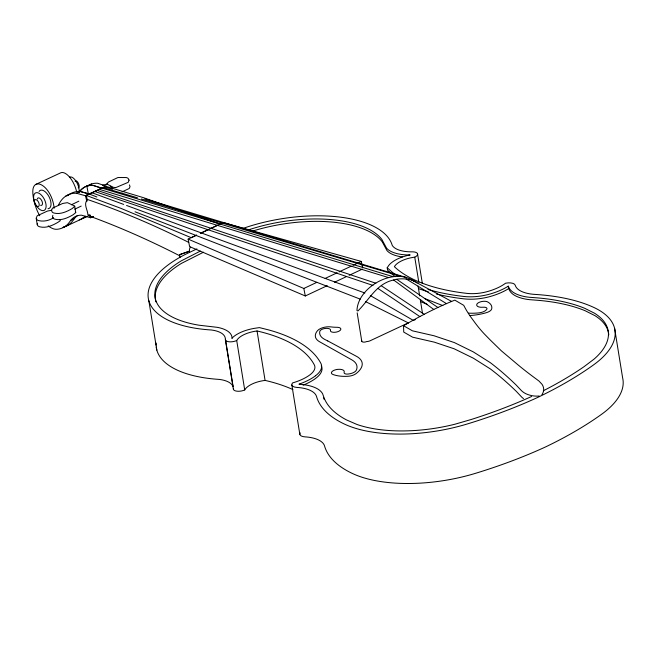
<?xml version="1.0" encoding="UTF-8"?>
<svg xmlns="http://www.w3.org/2000/svg" width="656" height="656" viewBox="0 0 656 656"><rect width="100%" height="100%" fill="white"/><g stroke="black" fill="none" stroke-linecap="round" stroke-linejoin="round"><path stroke-width="0.98" d="M74.743 206.238L72.168 208.575C66.773 211.683 60.532 214.619 54.177 213.077A7.741 3.403 -9.2 0 1 52.275 212.183L51.463 210.445L52.464 208.173L62.689 203.458L67.412 202.671L74.677 206.05L75.735 212.626L73.16 214.742C67.765 217.849 61.533 220.785 55.17 219.243A7.741 3.403 -9.2 0 1 53.267 218.35L52.48 217.005L52.849 215.299M37.392 223.36L37.318 224.992L38.015 225.959A7.741 3.403 -9.2 0 0 39.918 226.845C46.281 228.386 52.513 225.459 57.908 222.343L60.237 220.728L60.057 219.522M414.018 281.17C393.821 266.771 357.823 287.18 356.954 310.559L357.897 311.001C368.959 300.104 376.544 283.564 393.625 279.997C399.873 277.677 414.108 278.866 417.085 282.966M395.396 276.668A171.093 75.276 -9.2 0 1 392.501 274.487L387.581 270.206L387.188 267.796L388.844 265.327A27.757 12.21 -9.2 0 1 408.836 255.159L409.746 254.979M77.662 215.529A48.733 24.748 64 0 0 74.333 218.645L70.659 220.432L69.954 221.416A62.09 31.521 64 0 1 56.908 229.288L55.309 229.247A23.542 11.956 64 0 1 48.208 225.877M74.333 218.645L73.628 219.621A62.09 31.521 64 0 1 63.197 227.099M232.035 338.176L232.421 337.75A27.757 12.21 -9.2 0 1 254.151 328.385L259.415 327.606L268.575 329.902A171.093 75.276 -9.2 0 1 320.874 363.367A33.112 14.563 -9.2 0 1 315.544 375.765M543.34 390.755A305.048 134.201 -9.2 0 0 584.061 366.663L594.106 359.086A100.007 44.001 -9.2 0 0 594.533 313.224L584.84 308.361A139.974 61.582 -9.2 0 0 537.723 297.914L529.13 297.25A39.836 17.523 -9.2 0 1 509.122 287.918L508.269 286.18L506.817 287.066A43.591 19.18 -9.2 0 1 490.303 293.954A33.112 14.563 -9.2 0 1 463.776 296.463A171.093 75.276 -9.2 0 1 427.991 289.444M608.776 334.839A100.007 44.001 -9.2 0 0 594.918 315.634L585.226 310.772A139.974 61.582 -9.2 0 0 538.109 300.325L529.515 299.661A39.836 17.523 -9.2 0 1 509.515 290.329L508.654 288.591L507.211 289.476A43.591 19.18 -9.2 0 1 490.696 296.364A33.112 14.563 -9.2 0 1 464.169 298.874A171.093 75.276 -9.2 0 1 436.429 294.027M523.521 398.602A17.638 12.349 0.4 0 1 521.126 396.486L516.379 391.443A411.025 269.239 -0.5 0 0 501.291 377.684L498.65 375.478A409.303 270.034 -2.6 0 0 490.508 369.033L473.353 358.192L454.141 348.779L434.239 342.137L412.632 337.192L403.727 332.092L403.547 325.729C420.02 316.044 437.076 307.238 454.838 300.136L463.743 305.343A272.609 136.341 -2.6 0 0 471.024 317.332L473.96 321.325A270.444 149.133 -2 0 0 484.259 333.879L489.36 339.103A72.242 28.011 70.9 0 1 490.311 340.062L501.315 350.788L513.861 361.349A411.607 265.45 1.6 0 0 533.139 376.716L538.953 381.021L542.127 384.416A17.704 12.103 3.9 0 1 541.954 394.633M65.69 196.185L69.364 194.389M93.357 216.414L90.602 217.759L81.475 215.184A48.733 24.748 64 0 0 70.659 220.432M71.488 204.729L78.818 201.187M74.768 209.182L81.188 206.082M327.221 285.655L305.311 295.971L189.609 246.623L188.133 239.12L196.439 235.192M201.056 233.011L223.196 222.548L361.284 261.424L362.629 267.96M188.133 239.12L303.818 288.476L316.791 282.367M325.138 278.439L337.184 272.765M339.037 271.896L351.091 266.221M352.944 265.352L361.284 261.424M334.519 282.219L346.393 276.627M349.131 275.34L361.907 269.329M102.5 185.222L107.117 184.082M90.118 215.266L87.855 214.651C87.953 210.535 83.082 203.729 87.346 200.088L86.289 195.439L105.764 186.32L143.229 197.595L180.958 210.888M53.489 217.784C49.216 220.58 43.936 221.769 38.925 220.678A7.741 3.403 -9.2 0 1 37.023 219.793L36.211 218.046L37.212 215.783L47.437 211.068L51.701 210.24M122.082 191.839L129.207 188.502L130.027 186.714L129.478 184.894M196.669 235.127L191.199 237.685L120.573 208.206L86.289 195.439M200.31 233.421L208.501 229.584M210.322 228.731L217.603 225.32M242.31 228.649A105.37 46.355 -9.2 0 1 392.206 245.311A28.085 12.357 -9.2 0 0 412.296 251.838A7.15 3.149 -9.2 0 1 417.487 253.634A7.15 3.149 -9.2 0 1 414.748 257.16A20.959 9.217 -9.2 0 0 394.387 266.689A164.287 72.275 -9.2 0 0 466.965 293.388A26.347 11.595 -9.2 0 0 488.097 291.387A36.761 16.17 -9.2 0 0 505.563 283.212A8.52 3.747 -9.2 0 1 515.231 285.229A33.038 14.539 -9.2 0 0 534.861 294.396A146.764 64.567 -9.2 0 1 593.934 307.492A106.805 46.986 -9.2 0 1 593.409 364.99A312.059 137.284 -9.2 0 1 537.354 397.593A312.059 137.284 -9.2 0 1 467.687 423.85A106.805 46.986 -9.2 0 1 344.671 424.186A146.764 64.567 -9.2 0 1 316.561 396.593A33.038 14.539 -9.2 0 0 296.93 387.434A8.52 3.747 -9.2 0 1 292.584 382.915A36.761 16.17 -9.2 0 0 310.058 374.74A26.347 11.595 -9.2 0 0 314.306 364.859A164.287 72.275 -9.2 0 0 257.062 330.977A20.959 9.217 -9.2 0 0 236.709 340.505A7.15 3.149 -9.2 0 1 229.182 341.792A7.15 3.149 -9.2 0 1 225.328 339.373A28.085 12.357 -9.2 0 0 211.322 329.993A105.37 46.355 -9.2 0 1 189.633 252.322L196.907 248.919M200.351 251.084L181.064 260.965A98.548 43.353 -9.2 0 0 199.006 325.204L217.284 327.336A34.883 15.35 -9.2 0 1 232.003 337.192L232.044 338.373M203.508 252.199L181.45 263.376A98.548 43.353 -9.2 0 0 155.915 301.858M408.212 322.941L369.828 340.907A4.625 2.034 -9.2 0 1 366.622 341.563A3.067 1.353 -9.2 0 1 363.252 342.088A3.067 1.353 -9.2 0 1 361.784 340.907M413.698 320.374L415.519 319.513M36.047 184.303L60.688 172.823A16.334 7.528 66 0 1 74.776 185.919A21.295 9.824 66 0 1 76.531 191.273M58.351 205.418A65.452 33.235 64 0 1 76.375 193.208L80.155 191.445L89.265 194.028L96.899 196.989M87.986 185.804A65.469 30.201 66 0 1 97.728 183.27L106.116 186.181L85.51 195.775L76.375 193.208M63.148 227.599L86.084 216.915M93.275 216.513L90.602 217.759L89.938 214.889M89.265 194.028L91.988 192.766L123.697 204.418M88.355 194.127L86.854 186.083L91.553 183.992M106.116 186.181L101.418 188.264L93.029 185.353A65.502 30.225 66 0 0 86.854 186.083M179.596 254.733L189.445 251.182A4.83 3.641 -65 0 1 190.388 247.091M410.172 254.979L407.647 254.963A34.883 15.35 -9.2 0 1 386.54 248.099L381.948 239.563A98.548 43.353 -9.2 0 0 248.977 229.723M80.057 191.413L89.183 193.979L85.51 195.775L86.838 201.507M103.123 187.575L137.481 197.817M141.409 198.989L400.554 276.291M104.739 186.821L112.578 189.174M144.894 198.891L406.392 277.496M392.755 276.586L93.119 185.41A65.477 30.143 66.1 0 0 79.45 191.929M99.359 189.33L388.163 277.447M181.909 211.224L220.334 224.04M375.847 283.212L97.137 190.363L94.759 191.47L372.977 285.434M126.575 205.476L364.851 293.002M442.857 305.614L424.407 298.423M135.054 211.79L360.201 299.12M427.179 304.343L420.43 301.506M365.663 301.67L408.311 322.9M411.853 280.038L451.615 301.399M403.547 325.729L412.452 330.829L434.059 335.774L454.354 342.58L473.173 351.821L490.327 362.67A409.303 270.034 -2.6 0 1 498.47 369.115L501.11 371.321A411.025 269.239 -0.5 0 1 516.198 385.072L520.938 390.123A17.638 12.349 0.4 0 0 529.753 395.142L531.581 395.593A17.409 11.898 3.9 0 0 539.175 396.003M370.312 295.553L413.108 320.284M406.015 278.841L446.506 303.654M75.309 211.913L75.743 212.405M381.308 285.762L424.145 314.257M377.905 288.402L419.865 316.594M396.814 279.399L437.864 307.467M393.625 279.997L433.805 309.484M387.188 267.796L392.116 272.068A171.093 75.276 -9.2 0 0 398.11 276.356M323.588 397.675L324.187 399.447M303.818 288.476L305.311 295.971M614.623 328.426L622.626 377.856A106.805 46.986 -9.2 0 1 601.413 414.412A312.059 137.284 -9.2 0 1 545.357 447.023A312.059 137.284 -9.2 0 1 475.69 473.271A106.805 46.986 -9.2 0 1 352.682 473.607A146.764 64.567 -9.2 0 1 324.564 446.014A33.038 14.539 -9.2 0 0 304.933 436.855A8.52 3.747 -9.2 0 1 300.186 432.87M508.269 286.18L508.654 288.591M417.61 254.216L422.349 283.466M414.748 257.16L418.831 282.375M418.077 286.032L419.66 295.84M420.299 299.759L422.521 313.486M357.176 312.838L361.776 341.268M291.846 384.982L299.849 434.411M257.062 330.977L265.073 380.406A164.287 72.275 -9.2 0 1 292.871 389.574M236.709 340.505L244.713 389.935A7.15 3.149 -9.2 0 1 237.185 391.222A7.15 3.149 -9.2 0 1 233.331 388.795M225.451 339.259L233.126 386.671M225.418 339.956L233.421 389.377M189.633 252.322L189.445 251.182L179.523 254.61L179.998 257.529M148.83 300.678L156.833 350.107M36.228 218.448L37.228 224.614M67.601 195.759A65.485 33.251 64 0 1 80.024 191.421M110.257 186.345A2.722 1.238 66.3 0 1 112.488 188.321M88.06 215.562A1678.835 758 66.2 0 1 179.785 255.815M37.31 199.063A4.084 2.116 63.6 0 1 40.024 198.473A4.084 2.116 63.6 0 1 42.468 203.114A4.084 2.116 63.6 0 1 40.598 205.312M87.191 199.391A1691.758 782.985 65.9 0 1 188.748 242.408M156.235 347.139A105.37 46.355 -9.2 0 0 219.325 379.414A28.085 12.357 -9.2 0 1 233.028 386.597M156.087 345.113A105.37 46.355 -9.2 0 1 156.128 343.063M244.713 389.935A20.959 9.217 -9.2 0 1 265.073 380.406M75.145 181.294A3.747 1.673 66.7 0 1 78.474 183.426A3.747 1.673 66.7 0 1 78.212 187.837M531.581 396.495A305.048 134.201 -9.2 0 1 471.254 419.479L455.059 424.186A100.007 44.001 -9.2 0 1 356.946 424.457L346.524 419.93A139.974 61.582 -9.2 0 1 324.097 397.921L322.662 393.912A39.836 17.523 -9.2 0 0 302.662 384.572L298.939 384.178L300.842 383.498A43.591 19.18 -9.2 0 0 315.544 375.765M469.663 315.569A34.21 15.055 -9.2 0 0 486.235 312.723A8.348 3.674 -9.2 0 0 491.68 308.935A25.486 11.209 -9.2 0 0 487.711 301.957A6.068 2.673 -9.2 0 0 481.561 301.58A6.068 2.673 -9.2 0 0 476.805 304.302A7.027 3.091 -9.2 0 0 483.078 307.238A4.305 1.894 -9.2 0 1 486.924 309.025A7.97 3.51 -9.2 0 1 478.593 312.928A33.021 14.53 -9.2 0 1 468.441 313.142M252.134 231.24A98.548 43.353 -9.2 0 1 382.333 241.974L386.925 250.51A34.883 15.35 -9.2 0 0 402.399 256.939M428.376 291.854A171.093 75.276 -9.2 0 1 419.176 288.812M303.138 385.17A43.591 19.18 -9.2 0 0 315.938 378.176A33.112 14.563 -9.2 0 0 321.26 365.777M39.77 215.767A23.542 11.956 64 0 1 37.187 210.609A32.57 16.531 64 0 1 32.8 191.667A16.326 8.29 64 0 1 39.68 184.147A16.326 8.29 64 0 1 51.25 196.874A21.295 10.808 64 0 1 54.095 208.305M69.462 177.21A9.676 4.387 66.4 0 1 76.153 181.4A9.676 4.387 66.4 0 1 79.064 192.315M85.198 216.168A62.099 28.643 66.1 0 1 79.245 219.85M87.1 216.341A62.099 28.643 66.1 0 1 82.787 218.063M39.073 191.47A10.07 5.109 64 0 1 49.044 196.734A10.07 5.109 64 0 1 48.003 208.723M79.335 191.872A65.469 30.209 66 0 1 86.871 186.074M129.06 180.138L128.207 182.335L115.989 187.518L113.48 187.411L106.797 183.983L108.388 182.065L117.916 177.53L126.264 177.546A8.167 3.592 -9.2 0 1 128.166 178.432L129.06 180.138M327.721 340.915L324.974 339.537A28.839 12.685 -9.2 0 1 319.841 331.28A5.437 2.394 -9.2 0 1 324.466 328.566A5.437 2.394 -9.2 0 1 330.181 329.312A4.592 2.017 -9.2 0 1 330.468 330.321A5.043 2.214 -9.2 0 0 334.708 332.305A5.453 2.403 -9.2 0 0 340.743 329.624A5.453 2.403 -9.2 0 0 336.954 327.278A25.74 11.324 -9.2 0 1 331.116 326.918A9.504 4.182 -9.2 0 0 317.611 330.575A27.298 12.005 -9.2 0 0 319.808 341.883L351.887 359.89A33.021 14.53 -9.2 0 1 356.339 370.164A7.97 3.51 -9.2 0 1 348 374.068A4.305 1.894 -9.2 0 1 344.162 372.272A7.027 3.091 -9.2 0 0 337.881 369.344A6.068 2.673 -9.2 0 0 332.067 371.567A6.068 2.673 -9.2 0 0 332.871 374.445A25.486 11.209 -9.2 0 0 347.811 376.29A8.348 3.674 -9.2 0 0 355.896 373.74A34.21 15.055 -9.2 0 0 356.872 356.536L327.721 340.915M34.342 201.433A3.788 1.984 63.3 0 0 38.064 206.558A3.788 1.984 63.3 0 0 37.974 201.203A3.788 1.984 63.3 0 0 34.342 201.433M33.587 197.399A9.758 5.059 63.6 0 0 43.124 210.658A9.758 5.059 63.6 0 0 42.87 196.866A9.758 5.059 63.6 0 0 33.587 197.399"/></g></svg>
